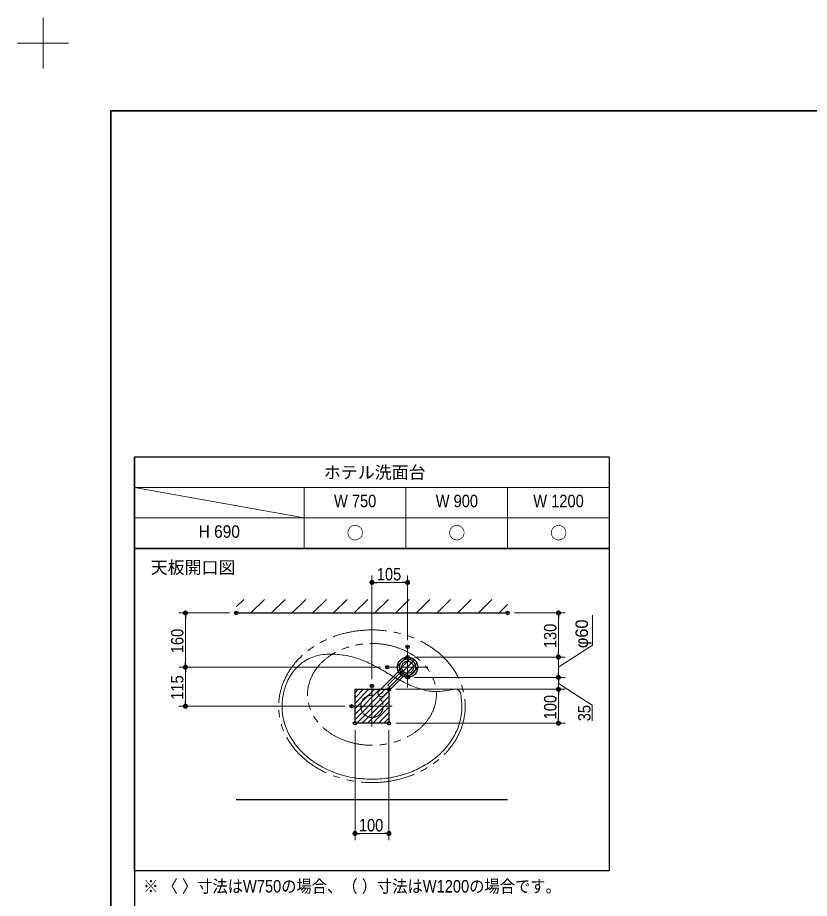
# Model space of a CAD drawing. Units: millimetres, scale not verified. Extents: x -6062 to 6062, y -3045 to 3045.
# Drawn here: x -6062 to -3728, y 449 to 3045 of the extents above; entities that cross this region are included whole.
import ezdxf
from ezdxf.enums import TextEntityAlignment as Align

# ---------------------------------------------------------------- set-up
doc = ezdxf.new("R2010")
doc.units = ezdxf.units.MM
doc.header["$LTSCALE"] = 20
doc.header["$PDMODE"] = 32
doc.header["$PDSIZE"] = 10
doc.linetypes.add('USER5', pattern=[13.3, 8, -1.06, 1.06, -1.06, 1.06, -1.06])
for name, color, linetype, lineweight in [('0-0_1図面枠', 7, 'Continuous', 20), ('0-1_2寸法-1', 7, 'Continuous', 15), ('0-2_0', 7, 'Continuous', 25), ('0-5_2寸法-2', 7, 'Continuous', 15), ('0-6_3一般', 7, 'Continuous', 15)]:
    doc.layers.add(name, color=color, linetype=linetype, lineweight=lineweight)
doc.layers.add('0-3_Defpoints', color=7, linetype='Continuous')
doc.styles.add('ＭＳ Ｐゴシック', font='')
doc.styles.get('ＭＳ Ｐゴシック').set_extended_font_data('MS PGothic')

# ---------------------------------------------------------------- blocks, each defined once
blk = doc.blocks.new('_Dot')
at = {"layer": '0-2_0'}
blk.add_line((-10, 0), (-20, 0), dxfattribs=at)
for points in [[(0, 0), (-10, 0), (-9.92, 1.25)], [(0, 0), (-9.92, -1.25), (-10, 0)], [(0, 0), (-9.92, 1.25), (-9.69, 2.49)], [(0, 0), (-9.69, -2.49), (-9.92, -1.25)], [(0, 0), (-9.69, 2.49), (-9.3, 3.68)], [(0, 0), (-9.3, -3.68), (-9.69, -2.49)], [(0, 0), (-9.3, 3.68), (-8.76, 4.82)], [(0, 0), (-8.76, -4.82), (-9.3, -3.68)], [(0, 0), (-8.76, 4.82), (-8.09, 5.88)], [(0, 0), (-8.09, -5.88), (-8.76, -4.82)], [(0, 0), (-8.09, 5.88), (-7.29, 6.85)], [(0, 0), (-7.29, -6.85), (-8.09, -5.88)], [(0, 0), (-7.29, 6.85), (-6.37, 7.71)], [(0, 0), (-6.37, -7.71), (-7.29, -6.85)], [(0, 0), (-6.37, 7.71), (-5.36, 8.44)], [(0, 0), (-5.36, -8.44), (-6.37, -7.71)], [(0, 0), (-5.36, 8.44), (-4.26, 9.05)], [(0, 0), (-4.26, -9.05), (-5.36, -8.44)], [(0, 0), (-4.26, 9.05), (-3.09, 9.51)], [(0, 0), (-3.09, -9.51), (-4.26, -9.05)], [(0, 0), (-3.09, 9.51), (-1.87, 9.82)], [(0, 0), (-1.87, -9.82), (-3.09, -9.51)], [(0, 0), (-1.87, 9.82), (-0.63, 9.98)], [(0, 0), (-0.63, -9.98), (-1.87, -9.82)], [(0, 0), (-0.63, 9.98), (0.63, 9.98)], [(0, 0), (0.63, -9.98), (-0.63, -9.98)], [(0, 0), (0.63, 9.98), (1.87, 9.82)], [(0, 0), (1.87, 9.82), (3.09, 9.51)], [(0, 0), (3.09, 9.51), (4.26, 9.05)], [(0, 0), (4.26, 9.05), (5.36, 8.44)], [(0, 0), (5.36, 8.44), (6.37, 7.71)], [(0, 0), (6.37, 7.71), (7.29, 6.85)], [(0, 0), (7.29, 6.85), (8.09, 5.88)], [(0, 0), (8.09, 5.88), (8.76, 4.82)], [(0, 0), (8.76, 4.82), (9.3, 3.68)], [(0, 0), (9.3, 3.68), (9.69, 2.49)], [(0, 0), (9.69, 2.49), (9.92, 1.25)], [(0, 0), (9.92, 1.25), (10, 0)], [(0, 0), (1.87, -9.82), (0.63, -9.98)], [(0, 0), (3.09, -9.51), (1.87, -9.82)], [(0, 0), (4.26, -9.05), (3.09, -9.51)], [(0, 0), (5.36, -8.44), (4.26, -9.05)], [(0, 0), (6.37, -7.71), (5.36, -8.44)], [(0, 0), (7.29, -6.85), (6.37, -7.71)], [(0, 0), (8.09, -5.88), (7.29, -6.85)], [(0, 0), (8.76, -4.82), (8.09, -5.88)], [(0, 0), (9.3, -3.68), (8.76, -4.82)], [(0, 0), (9.69, -2.49), (9.3, -3.68)], [(0, 0), (9.92, -1.25), (9.69, -2.49)], [(0, 0), (10, 0), (9.92, -1.25)]]:
    blk.add_solid(points, dxfattribs=at)
blk = doc.blocks.new('グループ')
at = {"layer": '0-0_1図面枠', "lineweight": 15}
for p, q in [((-84000, 57900), (-84000, 60900)), ((-85500, 59400), (-82500, 59400))]:
    blk.add_line(p, q, dxfattribs=at)
blk = doc.blocks.new('グループ-2')
at = {"layer": '0-0_1図面枠', "lineweight": 35}
blk.add_lwpolyline([(-80000, 55400), (80000, 55400), (80000, -55400), (-80000, -55400)], close=True, dxfattribs=at)

msp = doc.modelspace()

# ---------------------------------------------------------------- linework, layer by layer
at = {"layer": '0-0_1図面枠', "lineweight": 30}
msp.add_line((-5717.5, 1750), (-5717.5, -2420), dxfattribs=at)
at = {"layer": '0-0_1図面枠', "lineweight": 15}
for p, q in [((-4317.5, 1660), (-5717.5, 1660)), ((-5717.5, 1660), (-5217.5, 1570)), ((-5217.5, 1480), (-5217.5, 1660)), ((-4917.5, 1480), (-4917.5, 1660)), ((-4617.5, 1480), (-4617.5, 1660)), ((-5717.5, 1570), (-4317.5, 1570))]:
    msp.add_line(p, q, dxfattribs=at)
at = {"layer": '0-0_1図面枠', "lineweight": 30}
for points in [[(-5717.5, 1750), (-4317.5, 1750), (-4317.5, 1480), (-5717.5, 1480)], [(-5717.5, 1480), (-4317.5, 1480), (-4317.5, 530), (-5717.5, 530)]]:
    msp.add_lwpolyline(points, close=True, dxfattribs=at)
at = {"layer": '0-1_2寸法-1'}
for p, q in [((-5017.5, 1095), (-5017.5, 1400)), ((-4927.51, 1380), (-5002.49, 1380)), ((-4912.5, 1210), (-4912.5, 1400)), ((-5437.5, 1290), (-5587.5, 1290)), ((-5567.5, 1274.99), (-5567.5, 1145.01)), ((-4597.5, 1290), (-4447.5, 1290)), ((-4467.5, 1274.99), (-4467.5, 1175.01)), ((-4892.5, 1160), (-4447.5, 1160)), ((-4992.5, 1130), (-5587.5, 1130)), ((-4992.5, 1130), (-5587.5, 1130)), ((-5567.5, 1030.01), (-5567.5, 1114.99)), ((-4947.5, 1065), (-4447.5, 1065)), ((-4467.5, 980.01), (-4467.5, 1049.99)), ((-5097.5, 1015), (-5587.5, 1015)), ((-4947.5, 965), (-4447.5, 965)), ((-5067.5, 945), (-5067.5, 620)), ((-4967.5, 945), (-4967.5, 620)), ((-4982.51, 640), (-5052.49, 640))]:
    msp.add_line(p, q, dxfattribs=at)
at = {"layer": '0-3_Defpoints'}
for p in [(-5017.5, 1380), (-5417.5, 1290), (-4617.5, 1290), (-4912.5, 1190), (-4912.5, 1160), (-4912.5, 1160), (-4467.5, 1160), (-4467.5, 1160), (-5567.5, 1130), (-4972.5, 1130), (-4912.5, 1100), (-5017.5, 1075), (-4967.5, 1065), (-4967.5, 1065), (-4467.5, 1065), (-4467.5, 1065), (-5077.5, 1015), (-5067.5, 965), (-4967.5, 965), (-5067.5, 640)]:
    msp.add_point(p, dxfattribs=at)
at = {"layer": '0-5_2寸法-2'}
for p, q in [((-4467.5, 1175.01), (-4467.5, 1190.01)), ((-4892.5, 1160), (-4447.5, 1160)), ((-4467.5, 1100), (-4467.5, 1160)), ((-4467.5, 1100), (-4467.5, 1160)), ((-4467.5, 1115.01), (-4467.5, 1130.01)), ((-4892.5, 1100), (-4447.5, 1100)), ((-4892.5, 1100), (-4447.5, 1100)), ((-4467.5, 1100), (-4467.5, 1065)), ((-4467.5, 1100), (-4467.5, 1065)), ((-4947.5, 1065), (-4447.5, 1065)), ((-4467.5, 1084.99), (-4467.5, 1069.99)), ((-4467.5, 1049.99), (-4467.5, 1034.99))]:
    msp.add_line(p, q, dxfattribs=at)
for points in [[(-4467.5, 1130), (-4367.5, 1195.16), (-4367.5, 1283.84)], [(-4467.5, 1082.5), (-4368.14, 1018.43), (-4368.14, 972.23)]]:
    msp.add_lwpolyline(points, dxfattribs=at)
at = {"layer": '0-6_3一般'}
for p, q in [((-5417.5, 1307.76), (-5395.26, 1330)), ((-5374.3, 1290), (-5334.3, 1330)), ((-5313.34, 1290), (-5273.34, 1330)), ((-5252.38, 1290), (-5212.38, 1330)), ((-5191.42, 1290), (-5151.42, 1330)), ((-5130.46, 1290), (-5090.46, 1330)), ((-5069.5, 1290), (-5029.5, 1330)), ((-5008.54, 1290), (-4968.54, 1330)), ((-4947.58, 1290), (-4907.58, 1330)), ((-4886.62, 1290), (-4846.62, 1330)), ((-4825.66, 1290), (-4785.66, 1330)), ((-4764.7, 1290), (-4724.7, 1330)), ((-4703.74, 1290), (-4663.74, 1330)), ((-4642.78, 1290), (-4617.5, 1315.28)), ((-4942.3, 1133.2), (-4915.76, 1159.74)), ((-4940.33, 1119.17), (-4901.65, 1157.85)), ((-4934.11, 1109.39), (-4891.86, 1151.64)), ((-4924.74, 1102.76), (-4885.23, 1142.27)), ((-4911.45, 1100.05), (-4882.61, 1128.89)), ((-5067.5, 1056), (-5058.5, 1065)), ((-5067.5, 1040), (-5042.5, 1065)), ((-5067.5, 1024), (-5026.5, 1065)), ((-5067.5, 1008), (-5010.5, 1065)), ((-5067.5, 992), (-4994.5, 1065)), ((-5067.5, 976), (-4978.5, 1065)), ((-5062.5, 965), (-4967.5, 1060)), ((-5046.5, 965), (-4967.5, 1044)), ((-5030.5, 965), (-4967.5, 1028)), ((-5014.5, 965), (-4967.5, 1012)), ((-4998.5, 965), (-4967.5, 996)), ((-4982.5, 965), (-4967.5, 980))]:
    msp.add_line(p, q, dxfattribs=at)
at = {"layer": '0-6_3一般', "lineweight": 30}
for p, q in [((-5417.5, 1290), (-4617.5, 1290)), ((-5417.5, 740), (-4617.5, 740))]:
    msp.add_line(p, q, dxfattribs=at)
at = {"layer": '0-6_3一般', "linetype": 'USER5'}
for p, q in [((-4912.5, 1190), (-4912.5, 1070)), ((-4972.5, 1130), (-4852.5, 1130)), ((-5017.5, 1075), (-5017.5, 955)), ((-5077.5, 1015), (-4957.5, 1015))]:
    msp.add_line(p, q, dxfattribs=at)
for points in [[(-5146.45, 1168.37), (-5151.78, 1168.14), (-5157.1, 1167.8), (-5162.44, 1167.25), (-5167.8, 1166.48), (-5173.17, 1165.48), (-5178.54, 1164.24), (-5183.88, 1162.76), (-5189.19, 1161.05), (-5194.45, 1159.1), (-5199.64, 1156.91), (-5204.75, 1154.5), (-5209.76, 1151.85), (-5214.66, 1148.99), (-5219.43, 1145.91), (-5224.05, 1142.64), (-5228.53, 1139.16), (-5232.84, 1135.51), (-5236.97, 1131.68), (-5240.92, 1127.7), (-5244.67, 1123.57), (-5248.22, 1119.31), (-5251.56, 1114.94), (-5254.69, 1110.46), (-5257.61, 1105.89), (-5260.31, 1101.26), (-5262.79, 1096.56), (-5265.12, 1091.83), (-5267.31, 1087.06), (-5269.35, 1082.27), (-5271.24, 1077.44), (-5272.99, 1072.58), (-5274.58, 1067.69), (-5276.03, 1062.76), (-5277.34, 1057.81), (-5278.5, 1052.82), (-5279.51, 1047.8), (-5280.37, 1042.75), (-5281.09, 1037.67), (-5281.66, 1032.55)], [(-4952.4, 1101.16), (-4957.03, 1103.78), (-4961.64, 1106.45), (-4966.21, 1109.17), (-4970.78, 1111.91), (-4975.35, 1114.64), (-4979.91, 1117.38), (-4984.49, 1120.1), (-4989.09, 1122.78), (-4993.72, 1125.41), (-4998.38, 1127.99), (-5003.07, 1130.52), (-5007.78, 1133), (-5012.52, 1135.44), (-5017.29, 1137.82), (-5022.08, 1140.15), (-5026.89, 1142.43), (-5031.73, 1144.65), (-5036.59, 1146.83), (-5041.48, 1148.94), (-5046.42, 1150.96), (-5051.42, 1152.87), (-5056.46, 1154.68), (-5061.55, 1156.39), (-5066.68, 1157.99), (-5071.86, 1159.48), (-5077.07, 1160.85), (-5082.31, 1162.12), (-5087.58, 1163.28), (-5092.88, 1164.32), (-5098.2, 1165.24), (-5103.54, 1166.05), (-5108.89, 1166.75), (-5114.26, 1167.33), (-5119.63, 1167.79), (-5125, 1168.14), (-5130.37, 1168.37), (-5135.74, 1168.49), (-5141.1, 1168.49), (-5146.45, 1168.37)], [(-4929.73, 1126.92), (-4997.96, 1058.69), (-4998.41, 1058.17), (-4998.82, 1057.58), (-4999.17, 1056.92), (-4999.45, 1056.2), (-4999.65, 1055.41), (-4999.77, 1054.57), (-4999.79, 1053.69), (-4999.72, 1052.78), (-4999.55, 1051.87), (-4999.29, 1050.95), (-4998.94, 1050.05), (-4998.52, 1049.18), (-4998.04, 1048.35), (-4997.5, 1047.57), (-4996.92, 1046.86), (-4996.3, 1046.2), (-4995.64, 1045.58), (-4994.93, 1045), (-4994.15, 1044.46), (-4993.32, 1043.98), (-4992.45, 1043.56), (-4991.55, 1043.21), (-4990.63, 1042.95), (-4989.72, 1042.78), (-4988.81, 1042.71), (-4987.93, 1042.73), (-4987.09, 1042.85), (-4986.3, 1043.05), (-4985.58, 1043.33), (-4984.92, 1043.68), (-4984.33, 1044.09), (-4983.81, 1044.54), (-4915.58, 1112.77)], [(-4927.38, 1120.78), (-4970.48, 1077.67), (-4964.83, 1072.02), (-4921.72, 1115.12)], [(-4756.81, 1054.22), (-4759.03, 1059.35), (-4763.31, 1063.46), (-4768.74, 1065.53), (-4774.1, 1065.29), (-4779.35, 1064.42), (-4784.6, 1063.55), (-4789.86, 1062.68), (-4795.11, 1061.81), (-4800.36, 1060.94), (-4805.62, 1060.09), (-4810.92, 1059.41), (-4816.26, 1058.91), (-4821.63, 1058.6), (-4827.02, 1058.49), (-4832.42, 1058.57), (-4837.82, 1058.84), (-4843.21, 1059.31), (-4848.58, 1059.98), (-4853.92, 1060.83), (-4859.21, 1061.88), (-4864.45, 1063.11), (-4869.63, 1064.53), (-4874.74, 1066.12), (-4879.77, 1067.88), (-4884.76, 1069.73), (-4889.73, 1071.64), (-4894.69, 1073.6), (-4899.63, 1075.61), (-4904.54, 1077.67), (-4909.44, 1079.79), (-4914.31, 1081.96), (-4919.16, 1084.18), (-4923.99, 1086.45), (-4928.79, 1088.78), (-4933.56, 1091.15), (-4938.31, 1093.58), (-4943.04, 1096.06), (-4947.73, 1098.58), (-4952.4, 1101.16)], [(-4777.18, 924.3), (-4774.56, 928.97), (-4772.09, 933.67), (-4769.76, 938.41), (-4767.59, 943.17), (-4765.55, 947.97), (-4763.67, 952.8), (-4761.93, 957.66), (-4760.34, 962.56), (-4758.9, 967.48), (-4757.6, 972.44), (-4756.45, 977.43), (-4755.45, 982.45), (-4754.59, 987.5), (-4753.88, 992.59), (-4753.32, 997.7), (-4752.9, 1002.85), (-4752.63, 1008.03), (-4752.51, 1013.24), (-4752.53, 1018.47), (-4752.7, 1023.68), (-4753.02, 1028.85), (-4753.49, 1033.98), (-4754.1, 1039.09), (-4754.86, 1044.16), (-4755.76, 1049.21), (-4756.81, 1054.22), (-4756.81, 1054.22)], [(-5281.66, 1032.55), (-5282.08, 1027.4), (-5282.36, 1022.23), (-5282.49, 1017.01), (-5282.47, 1011.78), (-5282.31, 1006.58), (-5282, 1001.41), (-5281.54, 996.27), (-5280.94, 991.16), (-5280.19, 986.08), (-5279.29, 981.04), (-5278.24, 976.03), (-5277.05, 971.05), (-5275.71, 966.1), (-5274.23, 961.18), (-5272.6, 956.3), (-5270.82, 951.45), (-5268.89, 946.63), (-5266.82, 941.84), (-5264.6, 937.08), (-5262.23, 932.36), (-5259.72, 927.66), (-5257.06, 923), (-5254.26, 918.37), (-5251.3, 913.78), (-5248.2, 909.21), (-5244.96, 904.69), (-5241.61, 900.25), (-5238.16, 895.9), (-5234.59, 891.63), (-5230.92, 887.45), (-5227.14, 883.36), (-5223.25, 879.36), (-5219.26, 875.44), (-5215.16, 871.62), (-5210.95, 867.87), (-5206.63, 864.22), (-5202.21, 860.65), (-5197.68, 857.17), (-5193.04, 853.78)], [(-4963.18, 804.45), (-4957.08, 805.53), (-4951.02, 806.74), (-4945, 808.07), (-4939.02, 809.52), (-4933.08, 811.08), (-4927.18, 812.76), (-4921.32, 814.57), (-4915.49, 816.49), (-4909.71, 818.53), (-4903.97, 820.69), (-4898.26, 822.97), (-4892.6, 825.37), (-4886.97, 827.89), (-4881.4, 830.52), (-4875.93, 833.24), (-4870.57, 836.05), (-4865.31, 838.94), (-4860.17, 841.92), (-4855.13, 844.99), (-4850.2, 848.15), (-4845.37, 851.39), (-4840.66, 854.72), (-4836.05, 858.14), (-4831.55, 861.64), (-4827.15, 865.23), (-4822.86, 868.91), (-4818.68, 872.68), (-4814.61, 876.53), (-4810.65, 880.47), (-4806.79, 884.5), (-4803.04, 888.61), (-4799.4, 892.82), (-4795.87, 897.11), (-4792.44, 901.48), (-4789.12, 905.95), (-4785.92, 910.48), (-4782.86, 915.06), (-4779.94, 919.66), (-4777.18, 924.3)], [(-5193.04, 853.78), (-5188.29, 850.47), (-5183.44, 847.26), (-5178.47, 844.12), (-5173.4, 841.08), (-5168.23, 838.12), (-5162.94, 835.25), (-5157.55, 832.47), (-5152.05, 829.78), (-5146.46, 827.17), (-5140.82, 824.69), (-5135.15, 822.32), (-5129.43, 820.08), (-5123.68, 817.95), (-5117.88, 815.94), (-5112.05, 814.05), (-5106.18, 812.28), (-5100.26, 810.63), (-5094.31, 809.1), (-5088.32, 807.69), (-5082.29, 806.39), (-5076.22, 805.22), (-5070.11, 804.16), (-5063.96, 803.23), (-5057.78, 802.41), (-5051.55, 801.71), (-5045.28, 801.13), (-5038.98, 800.67), (-5032.63, 800.33), (-5026.25, 800.11), (-5019.82, 800.01), (-5013.38, 800.02), (-5006.96, 800.16), (-5000.59, 800.42), (-4994.26, 800.79), (-4987.96, 801.28), (-4981.71, 801.89), (-4975.49, 802.63), (-4969.31, 803.48), (-4963.18, 804.45)]]:
    msp.add_lwpolyline(points, dxfattribs=at)
at = {"layer": '0-6_3一般', "lineweight": 30}
msp.add_lwpolyline([(-5067.5, 1065), (-4967.5, 1065), (-4967.5, 965), (-5067.5, 965)], close=True, dxfattribs=at)
msp.add_circle((-4912.5, 1130), 30, dxfattribs=at)
at = {"layer": '0-6_3一般', "linetype": 'USER5'}
for centre, radius in [((-4912.5, 1130), 24), ((-4912.5, 1130), 17.5), ((-5017.5, 1015), 33)]:
    msp.add_circle(centre, radius, dxfattribs=at)
for centre, major_axis, ratio in [((-5017.5, 1015), (275, 0), 0.818182), ((-5017.5, 1050), (190, 0), 0.789474)]:
    msp.add_ellipse(centre, major_axis=major_axis, ratio=ratio, dxfattribs=at)

# ---------------------------------------------------------------- block references
at = {"layer": '0-0_1図面枠', "xscale": 0.05, "yscale": 0.05}
msp.add_blockref('グループ-2', (-1787.5, 0), dxfattribs=at)
at = {"layer": '0-1_2寸法-1', "xscale": 0.7503418, "yscale": 0.7503418}
for p, rotation in [((-5017.5, 1380), 180), ((-5567.5, 1290), 90), ((-4467.5, 1290), 90), ((-4467.5, 1160), 270), ((-5567.5, 1130), 270), ((-5567.5, 1130), 90), ((-4467.5, 1065), 90), ((-5567.5, 1015), 270), ((-4467.5, 965), 270), ((-5067.5, 640), 180)]:
    msp.add_blockref('_Dot', p, dxfattribs=dict(at, rotation=rotation))
for p in [(-4912.5, 1380), (-4967.5, 640)]:
    msp.add_blockref('_Dot', p, dxfattribs=at)
at = {"layer": '0-3_Defpoints', "xscale": 0.05, "yscale": 0.05}
msp.add_blockref('グループ', (-1787.5, 0), dxfattribs=at)
at = {"layer": '0-5_2寸法-2', "xscale": 0.7503418, "yscale": 0.7503418}
for p, rotation in [((-4467.5, 1160), 270), ((-4467.5, 1100), 270), ((-4467.5, 1100), 90), ((-4467.5, 1065), 90)]:
    msp.add_blockref('_Dot', p, dxfattribs=dict(at, rotation=rotation))

# ---------------------------------------------------------------- texts
at = {"layer": '0-0_1図面枠', "style": 'ＭＳ Ｐゴシック'}
for s, height, p in [('ホテル洗面台', 36.69, (-5159.45, 1675.01)), ('○', 36.66, (-5092.09, 1496.74)), ('○', 36.66, (-4792.09, 1496.74)), ('○', 36.66, (-4492.09, 1496.74)), ('天板開口図', 36.66, (-5670, 1394.84))]:
    msp.add_text(s, height=height, dxfattribs=at).set_placement(p, align=Align.BOTTOM_LEFT)
for s, height, width, p in [('W 750', 36.66, 0.9, (-5129.45, 1590.79)), ('W 900', 36.66, 0.9, (-4829.45, 1590.79)), ('W 1200', 36.69, 0.9, (-4541.75, 1590.79)), ('H 690', 36.66, 0.95, (-5528.49, 1500.79)), ('※ 〈 〉寸法はW750の場合、（ ）寸法はW1200の場合です。', 36.69, 0.9, (-5692.1, 455.01))]:
    msp.add_text(s, height=height, dxfattribs=dict(at, width=width)).set_placement(p, align=Align.BOTTOM_LEFT)
at = {"layer": '0-1_2寸法-1', "style": 'ＭＳ Ｐゴシック', "width": 0.9}
for s, p in [('105', (-5003.22, 1375.04)), ('100', (-5056.11, 635.04))]:
    msp.add_text(s, height=36.66, dxfattribs=at).set_placement(p, align=Align.BOTTOM_LEFT)
for s, p in [('130', (-4462.54, 1186.39)), ('160', (-5562.54, 1171.39)), ('115', (-5562.54, 1034.28)), ('100', (-4462.54, 976.39))]:
    msp.add_text(s, height=36.66, rotation=90, dxfattribs=at).set_placement(p, align=Align.BOTTOM_LEFT)
at = {"layer": '0-5_2寸法-2', "style": 'ＭＳ Ｐゴシック'}
msp.add_text('φ60', height=36.66, rotation=90, dxfattribs=at).set_placement((-4369.62, 1186.19), align=Align.BOTTOM_LEFT)
at = {"layer": '0-5_2寸法-2', "style": 'ＭＳ Ｐゴシック', "width": 0.9}
msp.add_text('35', height=36.66, rotation=90, dxfattribs=at).set_placement((-4362.08, 970.74), align=Align.BOTTOM_LEFT)

doc.saveas('drawing.dxf')
